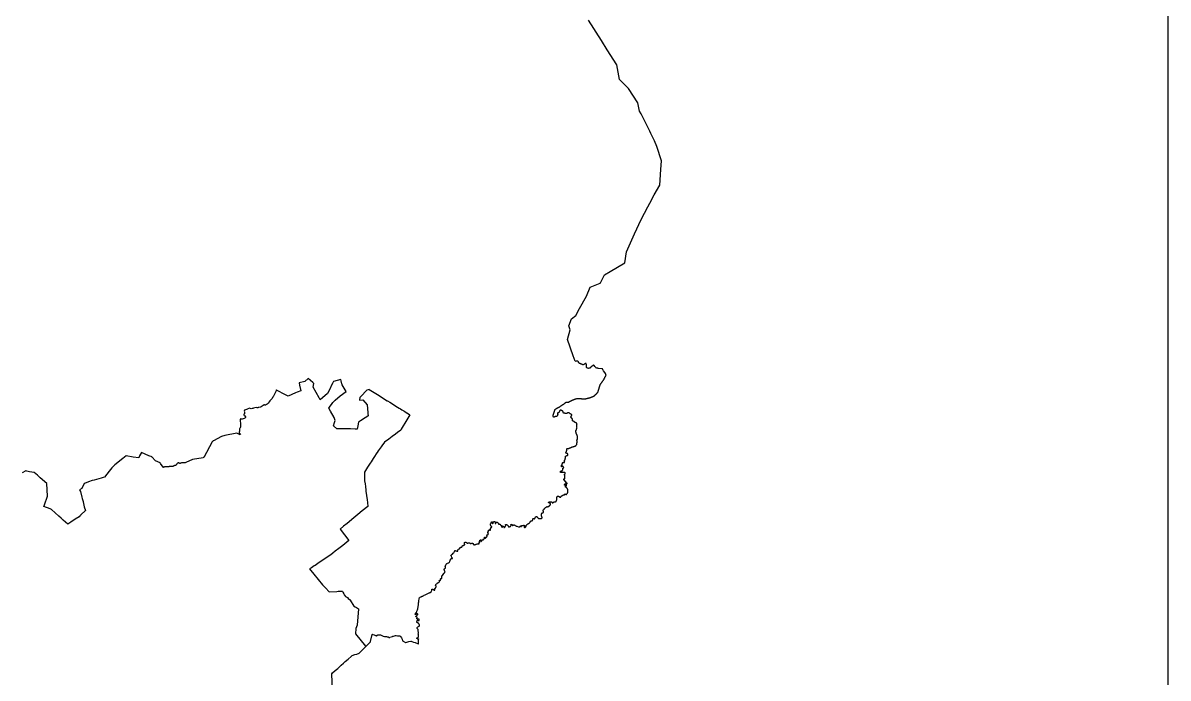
# Model space of a CAD drawing. Extents: x 293476 to 779698, y 145469 to 460400.
# Drawn here: x 740888 to 779698, y 227655 to 249857 of the extents above; entities that cross this region are included whole.
import ezdxf

# ---------------------------------------------------------------- set-up
doc = ezdxf.new("R2010")
doc.units = 0
for name, color, linetype in [('Level 25', 7, 'Continuous'), ('Level 31', 7, 'Continuous'), ('New Level (1)', 7, 'Continuous')]:
    doc.layers.add(name, color=color, linetype=linetype)

msp = doc.modelspace()

# ---------------------------------------------------------------- linework, layer by layer
at = {"layer": 'Level 25'}
for points in [[(752624, 237439), (752543, 237407), (752344, 237203), (752305, 237162), (752298, 237089), (752297, 237072), (752414, 237081), (752558, 236918), (752581, 236656), (752583, 236623), (752590, 236538), (752580, 236532), (752490, 236475), (752328, 236371), (752259, 236328), (752238, 236198), (752220, 236093), (752147, 236093), (751988, 236097), (751981, 236097), (751713, 236100), (751553, 236101), (751530, 236101), (751409, 236200), (751453, 236320), (751474, 236379), (751440, 236481), (751312, 236702), (751253, 236797), (751283, 236837), (751370, 236960), (751393, 236992), (751476, 237071), (751637, 237224), (751844, 237365), (751706, 237596), (751698, 237625), (751697, 237627), (751697, 237629), (751673, 237728), (751660, 237776), (751413, 237701), (751392, 237659), (751385, 237646), (751254, 237374), (751212, 237295), (750965, 237083), (750930, 237147), (750727, 237518), (750750, 237638), (750710, 237674), (750561, 237805), (750438, 237704), (750251, 237655), (750266, 237578), (750302, 237395), (750181, 237341), (750126, 237319), (749881, 237210), (749793, 237256), (749486, 237416), (749482, 237418), (749471, 237385), (749452, 237347), (749430, 237302), (749419, 237282), (749409, 237259), (749389, 237228), (749380, 237212), (749372, 237202), (749367, 237181), (749352, 237168), (749344, 237158), (749337, 237132), (749305, 237101), (749261, 237053), (749232, 237015), (749205, 236972), (749168, 236942), (749141, 236928), (749114, 236908), (749083, 236901), (749077, 236906), (749079, 236919), (749061, 236912), (749030, 236899), (749026, 236887), (748997, 236872), (748956, 236844), (748938, 236826), (748889, 236833), (748876, 236830), (748849, 236819), (748824, 236816), (748792, 236826), (748752, 236813), (748704, 236806), (748677, 236792), (748653, 236792), (748622, 236781), (748586, 236793), (748562, 236798), (748510, 236782), (748498, 236770), (748402, 236733), (748392, 236700), (748394, 236679), (748401, 236647), (748395, 236639), (748402, 236625), (748398, 236608), (748379, 236598), (748378, 236579), (748389, 236557), (748408, 236537), (748432, 236514), (748432, 236490), (748415, 236464), (748390, 236447), (748316, 236428), (748287, 236427), (748274, 236438), (748255, 236433), (748248, 236382), (748248, 236376), (748267, 236288), (748258, 236270), (748268, 236230), (748268, 236170), (748253, 236133), (748237, 236115), (748233, 236102), (748228, 236015), (748222, 235999), (748217, 235984), (748217, 235966), (748217, 235962), (748231, 235954), (748246, 235933), (748260, 235920), (748249, 235902), (748138, 235954), (747729, 235877), (747614, 235841), (747353, 235698), (747339, 235695), (747338, 235695), (747307, 235665), (747305, 235662), (747021, 235130), (746995, 235128), (746996, 235120), (746636, 235065), (746409, 234963), (746390, 234955), (746289, 234954), (746280, 234946), (746262, 234946), (746231, 234937), (746224, 234930), (746215, 234929), (746206, 234931), (746193, 234939), (746185, 234939), (746174, 234948), (746144, 234952), (746137, 234948), (746135, 234944), (746114, 234929), (746105, 234915), (746100, 234905), (746093, 234891), (746088, 234881), (746084, 234876), (746080, 234872), (746076, 234869), (746070, 234865), (746064, 234862), (746060, 234860), (746053, 234860), (746047, 234859), (746040, 234859), (746035, 234858), (746029, 234856), (746017, 234851), (746005, 234845), (745991, 234839), (745982, 234835), (745977, 234832), (745970, 234827), (745966, 234824), (745962, 234823), (745948, 234822), (745870, 234824), (745866, 234823), (745855, 234822), (745841, 234820), (745833, 234819), (745813, 234818), (745801, 234817), (745793, 234817), (745784, 234817), (745775, 234818), (745767, 234819), (745759, 234819), (745750, 234818), (745740, 234817), (745728, 234816), (745713, 234813), (745702, 234811), (745689, 234809), (745679, 234807), (745665, 234804), (745662, 234804), (745660, 234801), (745659, 234800), (745651, 234798), (745649, 234797), (745643, 234797), (745643, 234801), (745552, 234932), (745538, 234950), (745378, 235016), (745254, 235153), (745251, 235150), (745239, 235159), (745195, 235177), (745156, 235191), (745154, 235188), (744903, 235300), (744838, 235182), (744815, 235124), (744622, 235143), (744391, 235183), (744278, 235092), (744007, 234879), (743902, 234783), (743857, 234724), (743813, 234665), (743654, 234467), (743609, 234454), (743536, 234433), (743304, 234364), (743241, 234346), (743106, 234304), (743027, 234272), (742968, 234252), (742887, 234075), (742807, 234038), (742842, 233979), (742891, 233781), (742900, 233746), (742926, 233645), (742931, 233625), (742969, 233461), (743005, 233331), (742857, 233186), (742837, 233166), (742833, 233162), (742796, 233125), (742662, 233038), (742516, 232943), (742408, 232873), (742256, 233007), (742181, 233069), (742106, 233142), (741857, 233368), (741807, 233389), (741597, 233475), (741619, 233527), (741727, 233817), (741705, 234253), (741479, 234445), (741383, 234527), (741272, 234621), (741192, 234631), (741112, 234647), (741019, 234669), (740990, 234678), (740864, 234612)], [(752624, 237439), (752964, 237227), (752973, 237221), (753238, 237056), (753248, 237049), (753319, 237004), (753377, 236968), (753531, 236873), (753641, 236802), (753687, 236774), (753734, 236746), (753793, 236709), (753833, 236685), (753908, 236638), (753918, 236631), (754006, 236576), (753898, 236411), (753708, 236093), (753691, 236056), (753586, 235979), (753510, 235921), (753405, 235842), (753289, 235756), (753142, 235645), (753056, 235529), (753028, 235492), (752926, 235356), (752889, 235298), (752884, 235291), (752777, 235125), (752759, 235097), (752686, 234982), (752656, 234936), (752636, 234905), (752592, 234835), (752572, 234804), (752465, 234637), (752462, 234415), (752462, 234398), (752470, 234335), (752483, 234233), (752494, 234143), (752498, 234112), (752506, 234052), (752514, 233984), (752551, 233694), (752563, 233600), (752578, 233471), (752386, 233320), (752234, 233194), (752107, 233089), (751873, 232895), (751757, 232799), (751637, 232699), (751931, 232317), (751726, 232154), (751597, 232051), (751474, 231954), (751392, 231890), (751387, 231885), (751320, 231832), (751064, 231659), (750884, 231537), (750794, 231476), (750764, 231456), (750665, 231390), (750601, 231353), (750644, 231301), (750748, 231178), (751037, 230820), (751140, 230711), (751265, 230579), (751522, 230595), (751576, 230596), (751631, 230598), (751708, 230600), (751717, 230585), (751727, 230566), (751767, 230506), (751775, 230485), (751779, 230478), (751784, 230471), (751820, 230421), (751868, 230402), (751886, 230386), (751914, 230354), (751954, 230322), (751968, 230314), (751978, 230306), (751984, 230300), (752102, 230098), (752112, 230083), (752122, 230076), (752134, 230075), (752150, 230071), (752170, 230062), (752192, 230047), (752260, 229998), (752221, 229453), (752166, 229332), (752165, 229158), (752501, 228742), (752506, 228736), (752510, 228730), (752511, 228729), (752511, 228729)]]:
    msp.add_lwpolyline(points, dxfattribs=at)
at = {"layer": 'Level 31'}
for points in [[(752511, 228729), (752664, 228886), (752672, 228900), (752725, 229129), (752730, 229137), (752737, 229140), (752741, 229140), (752746, 229137), (752791, 229116), (752818, 229105), (752841, 229097), (752858, 229093), (752873, 229091), (752881, 229090), (752888, 229093), (752894, 229097), (752904, 229113), (752908, 229116), (752915, 229119), (752929, 229121), (752979, 229120), (753002, 229120), (753008, 229119), (753031, 229109), (753056, 229097), (753101, 229076), (753138, 229062), (753215, 229060), (753238, 229059), (753248, 229058), (753264, 229049), (753283, 229037), (753295, 229032), (753302, 229032), (753307, 229031), (753314, 229033), (753318, 229034), (753327, 229038), (753409, 229069), (753427, 229076), (753442, 229079), (753518, 229094), (753542, 229094), (753585, 229092), (753629, 229088), (753663, 229082), (753674, 229077), (753694, 229054), (753719, 229022), (753738, 228976), (753758, 228915), (753770, 228902), (753857, 228864), (753865, 228862), (753963, 228900), (754033, 228910), (754039, 228910), (754043, 228909), (754051, 228904), (754073, 228895), (754129, 228875), (754187, 228857), (754289, 228819), (754299, 228816), (754297, 228839), (754294, 228882), (754293, 228900), (754292, 228922), (754291, 228930), (754292, 228942), (754295, 228953), (754299, 228966), (754302, 228975), (754302, 228977), (754301, 228980), (754296, 228983), (754280, 228980), (754271, 228980), (754264, 228981), (754259, 228983), (754255, 228985), (754250, 228989), (754245, 228996), (754244, 229001), (754242, 229007), (754242, 229012), (754242, 229016), (754245, 229020), (754250, 229022), (754256, 229024), (754262, 229024), (754266, 229025), (754272, 229026), (754276, 229028), (754280, 229030), (754285, 229035), (754288, 229040), (754290, 229045), (754291, 229052), (754291, 229077), (754290, 229119), (754289, 229153), (754290, 229173), (754292, 229194), (754292, 229203), (754290, 229216), (754285, 229236), (754282, 229248), (754281, 229256), (754280, 229261), (754281, 229266), (754282, 229271), (754286, 229280), (754289, 229287), (754290, 229291), (754289, 229296), (754288, 229300), (754283, 229306), (754275, 229315), (754254, 229340), (754250, 229347), (754247, 229353), (754246, 229358), (754246, 229362), (754248, 229365), (754250, 229369), (754254, 229373), (754276, 229389), (754291, 229399), (754306, 229410), (754318, 229418), (754324, 229424), (754326, 229428), (754327, 229433), (754327, 229439), (754325, 229453), (754324, 229461), (754322, 229469), (754320, 229475), (754314, 229484), (754309, 229489), (754304, 229494), (754298, 229500), (754294, 229505), (754290, 229512), (754288, 229520), (754287, 229524), (754283, 229528), (754280, 229530), (754277, 229532), (754274, 229533), (754270, 229533), (754263, 229533), (754253, 229534), (754246, 229536), (754243, 229537), (754241, 229540), (754239, 229544), (754239, 229550), (754239, 229556), (754243, 229577), (754245, 229592), (754247, 229603), (754250, 229608), (754255, 229612), (754259, 229613), (754264, 229614), (754268, 229613), (754273, 229612), (754283, 229609), (754292, 229606), (754297, 229605), (754303, 229604), (754307, 229605), (754317, 229611), (754320, 229616), (754323, 229625), (754323, 229632), (754322, 229640), (754319, 229646), (754316, 229651), (754312, 229654), (754307, 229656), (754302, 229657), (754297, 229657), (754285, 229655), (754276, 229653), (754266, 229652), (754255, 229653), (754251, 229654), (754250, 229655), (754248, 229659), (754247, 229664), (754243, 229668), (754241, 229672), (754240, 229676), (754240, 229683), (754242, 229690), (754246, 229702), (754247, 229706), (754247, 229711), (754245, 229717), (754238, 229725), (754235, 229725), (754227, 229726), (754218, 229726), (754213, 229727), (754208, 229729), (754204, 229731), (754202, 229733), (754201, 229734), (754201, 229734), (754200, 229738), (754200, 229740), (754200, 229742), (754212, 229756), (754216, 229759), (754219, 229762), (754224, 229763), (754231, 229765), (754235, 229768), (754239, 229771), (754243, 229778), (754248, 229786), (754252, 229792), (754261, 229801), (754269, 229811), (754271, 229821), (754268, 229826), (754264, 229830), (754259, 229834), (754253, 229838), (754249, 229840), (754245, 229840), (754238, 229837), (754237, 229835), (754235, 229830), (754232, 229825), (754229, 229821), (754226, 229819), (754221, 229816), (754214, 229814), (754204, 229811), (754194, 229809), (754190, 229810), (754189, 229811), (754189, 229811), (754187, 229813), (754186, 229818), (754188, 229835), (754191, 229848), (754194, 229858), (754200, 229866), (754208, 229872), (754225, 229880), (754231, 229884), (754234, 229887), (754236, 229889), (754237, 229895), (754237, 229901), (754236, 229914), (754237, 229921), (754237, 229925), (754249, 229951), (754259, 229972), (754266, 229981), (754269, 229986), (754271, 229993), (754273, 230005), (754282, 230079), (754291, 230140), (754300, 230203), (754304, 230243), (754309, 230289), (754315, 230329), (754321, 230356), (754329, 230377), (754333, 230386), (754336, 230390), (754348, 230399), (754354, 230402), (754375, 230406), (754390, 230411), (754399, 230415), (754412, 230423), (754424, 230430), (754439, 230437), (754452, 230443), (754472, 230454), (754489, 230463), (754519, 230478), (754538, 230487), (754568, 230501), (754587, 230511), (754606, 230520), (754635, 230534), (754657, 230544), (754669, 230549), (754682, 230554), (754689, 230556), (754705, 230561), (754712, 230565), (754717, 230569), (754719, 230571), (754720, 230574), (754724, 230583), (754726, 230589), (754736, 230602), (754743, 230619), (754748, 230630), (754749, 230637), (754749, 230642), (754748, 230647), (754747, 230652), (754747, 230657), (754748, 230662), (754750, 230665), (754752, 230668), (754756, 230670), (754760, 230672), (754768, 230673), (754772, 230673), (754785, 230666), (754792, 230663), (754804, 230659), (754812, 230654), (754814, 230650), (754816, 230644), (754819, 230638), (754821, 230635), (754825, 230631), (754827, 230630), (754831, 230630), (754835, 230631), (754839, 230634), (754841, 230636), (754843, 230638), (754843, 230642), (754842, 230651), (754842, 230659), (754843, 230672), (754845, 230682), (754851, 230694), (754856, 230700), (754868, 230707), (754876, 230713), (754880, 230718), (754887, 230731), (754890, 230736), (754893, 230743), (754895, 230748), (754895, 230751), (754894, 230755), (754889, 230766), (754880, 230779), (754875, 230789), (754871, 230798), (754871, 230805), (754878, 230816), (754881, 230828), (754904, 230845), (754925, 230857), (754936, 230870), (754944, 230878), (754949, 230888), (754957, 230894), (754964, 230894), (754980, 230896), (754992, 230906), (755001, 230926), (755002, 230936), (755002, 230944), (754997, 230956), (754996, 230959), (754999, 230961), (755009, 230961), (755020, 230963), (755031, 230967), (755038, 230974), (755041, 230983), (755046, 230996), (755046, 231003), (755041, 231015), (755038, 231022), (755039, 231023), (755055, 231025), (755080, 231035), (755091, 231053), (755090, 231072), (755084, 231089), (755084, 231100), (755084, 231108), (755087, 231116), (755105, 231136), (755127, 231165), (755149, 231194), (755163, 231214), (755171, 231224), (755178, 231232), (755185, 231240), (755191, 231246), (755194, 231251), (755195, 231254), (755191, 231264), (755184, 231277), (755177, 231290), (755174, 231298), (755165, 231332), (755164, 231346), (755164, 231351), (755166, 231356), (755170, 231360), (755172, 231361), (755176, 231363), (755183, 231366), (755189, 231371), (755197, 231376), (755201, 231380), (755205, 231385), (755206, 231388), (755207, 231393), (755207, 231402), (755207, 231420), (755206, 231430), (755204, 231442), (755204, 231447), (755206, 231452), (755209, 231458), (755214, 231466), (755219, 231472), (755221, 231477), (755223, 231483), (755231, 231503), (755235, 231513), (755239, 231521), (755246, 231530), (755250, 231536), (755253, 231538), (755257, 231540), (755262, 231541), (755266, 231542), (755273, 231545), (755280, 231548), (755306, 231558), (755317, 231562), (755323, 231565), (755329, 231569), (755334, 231573), (755338, 231577), (755344, 231585), (755354, 231603), (755357, 231611), (755359, 231621), (755363, 231644), (755365, 231653), (755369, 231666), (755379, 231673), (755388, 231678), (755388, 231679), (755393, 231693), (755394, 231697), (755397, 231700), (755401, 231705), (755406, 231709), (755418, 231710), (755432, 231709), (755439, 231711), (755443, 231713), (755445, 231716), (755442, 231722), (755436, 231729), (755422, 231742), (755410, 231782), (755399, 231804), (755395, 231811), (755395, 231813), (755396, 231817), (755399, 231820), (755403, 231822), (755406, 231825), (755411, 231828), (755417, 231834), (755425, 231841), (755442, 231858), (755472, 231884), (755489, 231901), (755506, 231921), (755517, 231945), (755520, 231952), (755523, 231957), (755531, 231974), (755533, 231977), (755536, 231979), (755539, 231980), (755541, 231979), (755545, 231978), (755552, 231973), (755558, 231970), (755569, 231965), (755594, 231959), (755610, 231955), (755619, 231953), (755624, 231954), (755627, 231955), (755630, 231957), (755631, 231959), (755631, 231963), (755631, 231966), (755627, 231971), (755626, 231975), (755625, 231980), (755626, 231990), (755628, 231998), (755630, 232002), (755632, 232005), (755635, 232008), (755651, 232019), (755669, 232030), (755679, 232037), (755690, 232047), (755692, 232050), (755696, 232057), (755700, 232068), (755707, 232075), (755716, 232082), (755730, 232091), (755738, 232096), (755742, 232097), (755759, 232097), (755764, 232099), (755772, 232104), (755775, 232109), (755778, 232114), (755779, 232120), (755780, 232131), (755782, 232136), (755787, 232143), (755792, 232147), (755798, 232150), (755805, 232153), (755812, 232154), (755819, 232153), (755822, 232153), (755825, 232155), (755831, 232161), (755835, 232164), (755840, 232167), (755848, 232169), (755855, 232169), (755860, 232171), (755863, 232173), (755864, 232176), (755864, 232181), (755863, 232186), (755862, 232189), (755856, 232199), (755850, 232207), (755849, 232211), (755849, 232215), (755853, 232224), (755855, 232230), (755856, 232236), (755855, 232242), (755857, 232247), (755862, 232252), (755870, 232256), (755874, 232258), (755881, 232260), (755889, 232261), (755903, 232260), (755916, 232255), (755923, 232251), (755929, 232245), (755938, 232232), (755944, 232226), (755947, 232223), (755952, 232222), (755958, 232222), (755963, 232225), (755972, 232229), (755991, 232237), (755999, 232239), (756005, 232240), (756013, 232240), (756021, 232239), (756026, 232237), (756031, 232235), (756038, 232228), (756045, 232221), (756048, 232219), (756053, 232218), (756059, 232218), (756069, 232219), (756083, 232220), (756098, 232223), (756107, 232225), (756113, 232225), (756121, 232225), (756126, 232224), (756131, 232223), (756137, 232220), (756142, 232216), (756147, 232212), (756153, 232199), (756159, 232186), (756168, 232173), (756171, 232170), (756174, 232168), (756178, 232167), (756182, 232167), (756196, 232173), (756206, 232177), (756222, 232183), (756237, 232187), (756244, 232188), (756256, 232189), (756262, 232191), (756285, 232201), (756293, 232204), (756299, 232206), (756301, 232206), (756304, 232204), (756310, 232202), (756316, 232201), (756322, 232201), (756329, 232202), (756335, 232203), (756339, 232204), (756343, 232206), (756345, 232208), (756347, 232210), (756348, 232212), (756347, 232216), (756343, 232226), (756340, 232231), (756340, 232235), (756340, 232237), (756342, 232240), (756346, 232244), (756364, 232256), (756370, 232260), (756375, 232262), (756377, 232264), (756378, 232266), (756378, 232268), (756376, 232270), (756373, 232272), (756368, 232275), (756365, 232277), (756362, 232279), (756362, 232281), (756362, 232285), (756362, 232290), (756364, 232294), (756367, 232299), (756369, 232306), (756370, 232313), (756371, 232318), (756372, 232323), (756374, 232326), (756376, 232328), (756385, 232331), (756395, 232338), (756399, 232340), (756402, 232340), (756405, 232339), (756407, 232337), (756409, 232333), (756412, 232322), (756413, 232319), (756413, 232317), (756407, 232306), (756403, 232296), (756403, 232292), (756404, 232290), (756407, 232288), (756411, 232288), (756416, 232289), (756423, 232291), (756430, 232294), (756435, 232300), (756439, 232304), (756441, 232307), (756442, 232313), (756445, 232329), (756446, 232334), (756448, 232337), (756450, 232340), (756452, 232342), (756455, 232343), (756459, 232343), (756463, 232343), (756474, 232342), (756482, 232341), (756488, 232342), (756491, 232342), (756494, 232344), (756496, 232346), (756497, 232348), (756497, 232351), (756497, 232357), (756497, 232363), (756498, 232367), (756499, 232371), (756500, 232373), (756502, 232374), (756505, 232375), (756512, 232376), (756531, 232382), (756538, 232384), (756540, 232386), (756542, 232389), (756542, 232394), (756542, 232399), (756541, 232402), (756536, 232409), (756534, 232414), (756533, 232419), (756533, 232422), (756534, 232424), (756536, 232426), (756538, 232427), (756542, 232426), (756549, 232423), (756555, 232419), (756559, 232416), (756561, 232412), (756563, 232407), (756565, 232400), (756568, 232397), (756570, 232396), (756574, 232396), (756577, 232397), (756579, 232399), (756582, 232404), (756589, 232415), (756597, 232430), (756602, 232441), (756605, 232446), (756607, 232449), (756611, 232452), (756617, 232455), (756621, 232458), (756623, 232460), (756623, 232463), (756622, 232469), (756619, 232477), (756614, 232489), (756612, 232494), (756612, 232499), (756612, 232503), (756614, 232506), (756617, 232508), (756620, 232510), (756625, 232511), (756629, 232511), (756631, 232510), (756635, 232506), (756639, 232504), (756642, 232503), (756643, 232503), (756645, 232504), (756647, 232506), (756649, 232511), (756651, 232517), (756655, 232526), (756656, 232528), (756656, 232532), (756656, 232538), (756655, 232546), (756656, 232550), (756658, 232554), (756661, 232557), (756662, 232561), (756662, 232564), (756660, 232568), (756653, 232580), (756650, 232583), (756644, 232587), (756641, 232590), (756640, 232592), (756640, 232594), (756641, 232597), (756643, 232599), (756650, 232606), (756668, 232621), (756670, 232623), (756671, 232625), (756671, 232628), (756670, 232632), (756668, 232636), (756667, 232639), (756667, 232642), (756669, 232652), (756670, 232659), (756670, 232664), (756671, 232666), (756673, 232668), (756675, 232668), (756679, 232668), (756685, 232666), (756693, 232666), (756697, 232667), (756699, 232668), (756701, 232670), (756702, 232672), (756703, 232674), (756702, 232678), (756701, 232682), (756701, 232685), (756702, 232687), (756704, 232689), (756706, 232689), (756709, 232689), (756713, 232687), (756716, 232684), (756721, 232677), (756726, 232671), (756728, 232669), (756730, 232669), (756732, 232669), (756733, 232671), (756735, 232675), (756738, 232687), (756740, 232698), (756741, 232702), (756741, 232706), (756740, 232708), (756739, 232711), (756738, 232713), (756738, 232716), (756739, 232720), (756741, 232724), (756744, 232729), (756747, 232735), (756748, 232738), (756749, 232746), (756753, 232755), (756757, 232761), (756758, 232764), (756760, 232766), (756766, 232769), (756772, 232772), (756776, 232775), (756778, 232777), (756779, 232780), (756779, 232782), (756779, 232785), (756774, 232790), (756761, 232799), (756755, 232803), (756753, 232806), (756751, 232809), (756748, 232815), (756743, 232826), (756740, 232833), (756738, 232843), (756738, 232848), (756738, 232855), (756739, 232870), (756739, 232875), (756740, 232878), (756741, 232880), (756745, 232884), (756746, 232886), (756748, 232892), (756752, 232905), (756761, 232929), (756765, 232938), (756770, 232944), (756774, 232948), (756777, 232950), (756781, 232953), (756785, 232954), (756789, 232954), (756793, 232953), (756796, 232952), (756798, 232951), (756800, 232948), (756801, 232945), (756802, 232941), (756801, 232939), (756799, 232936), (756797, 232931), (756795, 232927), (756794, 232923), (756794, 232919), (756794, 232915), (756796, 232910), (756798, 232905), (756801, 232902), (756805, 232900), (756808, 232899), (756812, 232898), (756816, 232899), (756820, 232901), (756822, 232903), (756824, 232905), (756825, 232910), (756826, 232916), (756825, 232925), (756824, 232935), (756824, 232939), (756824, 232942), (756826, 232945), (756829, 232948), (756833, 232950), (756839, 232952), (756847, 232953), (756857, 232957), (756862, 232958), (756868, 232959), (756873, 232959), (756878, 232957), (756884, 232952), (756887, 232947), (756890, 232941), (756891, 232936), (756892, 232929), (756891, 232925), (756890, 232914), (756890, 232905), (756892, 232901), (756896, 232896), (756900, 232893), (756906, 232892), (756911, 232893), (756915, 232895), (756918, 232898), (756920, 232903), (756922, 232908), (756921, 232920), (756921, 232927), (756922, 232935), (756924, 232938), (756927, 232940), (756931, 232941), (756939, 232941), (756951, 232941), (756954, 232939), (756960, 232936), (756969, 232930), (756981, 232923), (756988, 232918), (757000, 232910), (757005, 232906), (757006, 232903), (757006, 232901), (757005, 232898), (757002, 232889), (757001, 232884), (757001, 232881), (757002, 232879), (757003, 232877), (757011, 232875), (757020, 232873), (757027, 232872), (757033, 232871), (757044, 232869), (757051, 232869), (757055, 232869), (757059, 232870), (757062, 232870), (757064, 232869), (757065, 232868), (757065, 232865), (757065, 232857), (757066, 232854), (757069, 232852), (757073, 232848), (757078, 232845), (757083, 232843), (757086, 232841), (757087, 232839), (757088, 232836), (757089, 232833), (757090, 232831), (757094, 232829), (757098, 232828), (757108, 232829), (757113, 232829), (757116, 232828), (757118, 232827), (757120, 232824), (757120, 232822), (757120, 232818), (757116, 232810), (757113, 232804), (757112, 232800), (757112, 232795), (757112, 232790), (757113, 232784), (757116, 232777), (757120, 232771), (757123, 232767), (757127, 232765), (757129, 232764), (757132, 232764), (757133, 232765), (757134, 232767), (757135, 232768), (757138, 232777), (757140, 232780), (757142, 232784), (757143, 232785), (757150, 232793), (757157, 232799), (757160, 232800), (757163, 232800), (757166, 232800), (757169, 232798), (757171, 232796), (757175, 232793), (757180, 232790), (757185, 232789), (757190, 232788), (757193, 232787), (757194, 232785), (757195, 232784), (757194, 232781), (757194, 232780), (757187, 232773), (757186, 232770), (757185, 232767), (757185, 232765), (757186, 232763), (757188, 232761), (757192, 232759), (757193, 232758), (757196, 232758), (757199, 232758), (757202, 232759), (757206, 232761), (757215, 232769), (757226, 232780), (757238, 232796), (757241, 232801), (757243, 232805), (757244, 232809), (757247, 232820), (757249, 232832), (757249, 232836), (757248, 232848), (757248, 232853), (757248, 232857), (757250, 232860), (757252, 232862), (757255, 232863), (757259, 232863), (757263, 232863), (757269, 232861), (757282, 232855), (757287, 232853), (757297, 232847), (757311, 232834), (757321, 232826), (757325, 232821), (757328, 232816), (757332, 232807), (757336, 232797), (757339, 232792), (757344, 232788), (757348, 232786), (757352, 232784), (757360, 232783), (757367, 232783), (757373, 232783), (757382, 232785), (757395, 232789), (757407, 232795), (757413, 232799), (757416, 232802), (757419, 232807), (757421, 232813), (757425, 232820), (757430, 232829), (757432, 232833), (757432, 232837), (757432, 232841), (757428, 232849), (757427, 232853), (757427, 232855), (757427, 232858), (757429, 232861), (757431, 232863), (757435, 232864), (757441, 232865), (757452, 232866), (757457, 232865), (757461, 232865), (757465, 232863), (757467, 232861), (757469, 232859), (757471, 232855), (757474, 232841), (757478, 232833), (757480, 232831), (757482, 232830), (757486, 232830), (757491, 232831), (757498, 232833), (757502, 232835), (757515, 232843), (757521, 232845), (757525, 232846), (757533, 232846), (757538, 232845), (757545, 232842), (757552, 232839), (757560, 232836), (757568, 232831), (757588, 232818), (757597, 232813), (757610, 232807), (757616, 232804), (757622, 232800), (757686, 232781), (757691, 232781), (757696, 232780), (757703, 232779), (757710, 232779), (757716, 232780), (757724, 232785), (757728, 232789), (757733, 232792), (757737, 232796), (757744, 232802), (757750, 232808), (757754, 232811), (757757, 232812), (757761, 232810), (757765, 232805), (757768, 232796), (757771, 232792), (757775, 232791), (757779, 232793), (757782, 232797), (757783, 232802), (757781, 232810), (757780, 232818), (757787, 232823), (757796, 232825), (757805, 232826), (757814, 232827), (757822, 232827), (757828, 232828), (757837, 232829), (757846, 232830), (757854, 232831), (757861, 232832), (757869, 232833), (757873, 232832), (757877, 232829), (757880, 232826), (757885, 232820), (757885, 232812), (757885, 232807), (757884, 232796), (757883, 232790), (757881, 232782), (757879, 232774), (757880, 232765), (757882, 232760), (757885, 232757), (757891, 232756), (757901, 232757), (757907, 232758), (757913, 232762), (757918, 232765), (757921, 232767), (757925, 232772), (757930, 232777), (757933, 232781), (757937, 232790), (757940, 232799), (757942, 232807), (757944, 232817), (757946, 232822), (757948, 232833), (757954, 232843), (757961, 232850), (757969, 232858), (757975, 232862), (757984, 232868), (757994, 232874), (757999, 232878), (758008, 232883), (758012, 232885), (758023, 232891), (758030, 232894), (758036, 232897), (758042, 232902), (758050, 232908), (758057, 232913), (758063, 232917), (758065, 232919), (758070, 232926), (758073, 232932), (758075, 232941), (758078, 232948), (758081, 232955), (758085, 232962), (758089, 232968), (758093, 232974), (758100, 232978), (758107, 232981), (758116, 232984), (758124, 232985), (758132, 232985), (758140, 232987), (758148, 232989), (758155, 232993), (758160, 232999), (758162, 233003), (758164, 233008), (758164, 233011), (758164, 233018), (758164, 233025), (758165, 233029), (758166, 233037), (758168, 233045), (758171, 233051), (758175, 233056), (758179, 233060), (758186, 233064), (758191, 233065), (758200, 233063), (758207, 233060), (758215, 233057), (758221, 233057), (758228, 233058), (758233, 233060), (758237, 233065), (758242, 233071), (758246, 233077), (758249, 233084), (758252, 233092), (758255, 233098), (758258, 233104), (758261, 233110), (758263, 233117), (758266, 233121), (758272, 233124), (758284, 233126), (758288, 233127), (758293, 233128), (758301, 233128), (758306, 233127), (758310, 233125), (758315, 233121), (758320, 233115), (758324, 233107), (758327, 233100), (758330, 233093), (758335, 233087), (758341, 233082), (758349, 233074), (758358, 233070), (758367, 233065), (758381, 233063), (758389, 233061), (758395, 233060), (758404, 233059), (758414, 233060), (758423, 233061), (758430, 233061), (758437, 233062), (758447, 233063), (758455, 233066), (758463, 233068), (758467, 233070), (758472, 233072), (758476, 233078), (758481, 233085), (758483, 233091), (758484, 233097), (758484, 233103), (758483, 233108), (758480, 233114), (758477, 233120), (758474, 233126), (758470, 233133), (758465, 233141), (758462, 233150), (758460, 233158), (758458, 233166), (758458, 233175), (758459, 233183), (758460, 233190), (758464, 233200), (758465, 233210), (758466, 233219), (758468, 233226), (758469, 233232), (758469, 233238), (758472, 233241), (758478, 233246), (758487, 233251), (758498, 233254), (758506, 233256), (758512, 233259), (758515, 233261), (758520, 233265), (758524, 233268), (758527, 233273), (758529, 233279), (758530, 233285), (758529, 233292), (758527, 233300), (758525, 233309), (758523, 233316), (758522, 233326), (758522, 233334), (758522, 233340), (758523, 233347), (758524, 233356), (758529, 233362), (758542, 233373), (758550, 233380), (758557, 233386), (758562, 233391), (758567, 233395), (758570, 233399), (758574, 233405), (758578, 233411), (758581, 233417), (758584, 233421), (758588, 233424), (758593, 233428), (758599, 233433), (758605, 233437), (758611, 233442), (758618, 233446), (758627, 233452), (758635, 233456), (758641, 233459), (758649, 233463), (758655, 233467), (758659, 233468), (758663, 233467), (758669, 233464), (758676, 233460), (758683, 233460), (758691, 233462), (758697, 233466), (758701, 233469), (758706, 233472), (758712, 233478), (758719, 233483), (758726, 233489), (758731, 233494), (758736, 233499), (758742, 233504), (758748, 233511), (758753, 233516), (758758, 233523), (758763, 233529), (758766, 233535), (758769, 233540), (758771, 233546), (758772, 233552), (758772, 233557), (758772, 233563), (758771, 233567), (758770, 233570), (758767, 233573), (758762, 233577), (758754, 233579), (758743, 233583), (758734, 233586), (758725, 233589), (758716, 233593), (758711, 233597), (758706, 233601), (758703, 233607), (758703, 233613), (758706, 233617), (758713, 233622), (758720, 233625), (758727, 233628), (758737, 233630), (758746, 233631), (758755, 233632), (758766, 233632), (758773, 233632), (758779, 233632), (758788, 233632), (758797, 233633), (758804, 233631), (758811, 233628), (758816, 233620), (758820, 233612), (758823, 233605), (758827, 233599), (758832, 233596), (758837, 233593), (758841, 233593), (758850, 233596), (758855, 233601), (758860, 233605), (758865, 233609), (758872, 233614), (758876, 233618), (758881, 233622), (758885, 233626), (758888, 233628), (758894, 233631), (758900, 233631), (758911, 233631), (758920, 233632), (758928, 233633), (758934, 233633), (758942, 233635), (758949, 233639), (758955, 233643), (758961, 233647), (758965, 233653), (758968, 233658), (758969, 233664), (758972, 233674), (758974, 233682), (758976, 233686), (758978, 233696), (758980, 233701), (758981, 233708), (758982, 233713), (758982, 233722), (758983, 233731), (758984, 233740), (758984, 233748), (758985, 233757), (758986, 233763), (758986, 233770), (758987, 233775), (758987, 233784), (758988, 233789), (758990, 233794), (758992, 233801), (758994, 233807), (758997, 233814), (759003, 233819), (759009, 233822), (759015, 233822), (759023, 233822), (759029, 233824), (759037, 233823), (759043, 233819), (759049, 233816), (759055, 233811), (759060, 233806), (759067, 233801), (759073, 233797), (759080, 233793), (759087, 233790), (759092, 233787), (759097, 233785), (759102, 233784), (759107, 233784), (759113, 233788), (759118, 233794), (759123, 233800), (759127, 233807), (759132, 233813), (759135, 233817), (759140, 233823), (759145, 233828), (759149, 233831), (759156, 233836), (759162, 233838), (759169, 233841), (759176, 233845), (759183, 233848), (759188, 233851), (759192, 233856), (759196, 233859), (759203, 233863), (759212, 233863), (759220, 233863), (759230, 233864), (759238, 233864), (759245, 233869), (759249, 233876), (759252, 233886), (759255, 233890), (759261, 233894), (759269, 233895), (759274, 233892), (759279, 233889), (759284, 233887), (759288, 233882), (759291, 233878), (759297, 233876), (759303, 233879), (759309, 233882), (759314, 233887), (759320, 233893), (759327, 233901), (759333, 233907), (759338, 233915), (759344, 233924), (759347, 233930), (759350, 233938), (759352, 233944), (759354, 233953), (759356, 233962), (759357, 233968), (759358, 233975), (759358, 233981), (759359, 233986), (759359, 233995), (759358, 234004), (759358, 234013), (759357, 234023), (759355, 234032), (759353, 234039), (759351, 234047), (759347, 234055), (759344, 234064), (759340, 234071), (759337, 234076), (759334, 234082), (759331, 234086), (759325, 234093), (759320, 234100), (759312, 234107), (759307, 234112), (759299, 234118), (759294, 234121), (759287, 234124), (759282, 234127), (759276, 234134), (759273, 234141), (759272, 234151), (759273, 234156), (759274, 234162), (759277, 234166), (759280, 234170), (759288, 234173), (759294, 234173), (759299, 234174), (759305, 234175), (759310, 234178), (759314, 234182), (759316, 234187), (759316, 234192), (759313, 234199), (759307, 234202), (759300, 234204), (759294, 234203), (759286, 234197), (759281, 234194), (759274, 234192), (759266, 234190), (759260, 234190), (759252, 234190), (759248, 234195), (759247, 234201), (759245, 234207), (759245, 234213), (759247, 234220), (759251, 234226), (759257, 234233), (759267, 234237), (759274, 234239), (759282, 234240), (759287, 234240), (759299, 234239), (759306, 234238), (759312, 234238), (759318, 234239), (759324, 234243), (759328, 234246), (759330, 234250), (759331, 234255), (759329, 234259), (759326, 234263), (759321, 234266), (759315, 234266), (759309, 234264), (759301, 234263), (759295, 234268), (759291, 234272), (759288, 234276), (759289, 234282), (759294, 234288), (759296, 234294), (759294, 234300), (759288, 234304), (759281, 234309), (759273, 234316), (759266, 234322), (759259, 234329), (759256, 234332), (759253, 234338), (759253, 234344), (759252, 234350), (759250, 234355), (759248, 234359), (759245, 234363), (759241, 234365), (759234, 234365), (759229, 234366), (759223, 234367), (759219, 234370), (759217, 234374), (759215, 234379), (759215, 234385), (759216, 234391), (759220, 234396), (759224, 234402), (759228, 234404), (759233, 234407), (759238, 234409), (759246, 234413), (759249, 234415), (759255, 234419), (759257, 234425), (759258, 234432), (759259, 234437), (759259, 234445), (759259, 234454), (759259, 234460), (759258, 234470), (759257, 234477), (759257, 234483), (759255, 234491), (759253, 234500), (759251, 234510), (759249, 234519), (759246, 234528), (759244, 234534), (759243, 234541), (759243, 234548), (759244, 234553), (759245, 234558), (759248, 234562), (759252, 234568), (759257, 234571), (759262, 234575), (759266, 234580), (759267, 234584), (759269, 234592), (759268, 234599), (759266, 234605), (759264, 234610), (759261, 234615), (759254, 234620), (759249, 234624), (759242, 234626), (759236, 234627), (759227, 234626), (759220, 234626), (759215, 234625), (759209, 234625), (759203, 234624), (759196, 234624), (759189, 234622), (759182, 234621), (759177, 234621), (759167, 234623), (759161, 234625), (759154, 234626), (759148, 234627), (759143, 234627), (759136, 234627), (759130, 234626), (759125, 234624), (759120, 234623), (759116, 234620), (759112, 234620), (759108, 234623), (759107, 234630), (759107, 234638), (759104, 234649), (759105, 234656), (759110, 234662), (759118, 234669), (759123, 234672), (759126, 234674), (759130, 234678), (759137, 234684), (759141, 234685), (759145, 234684), (759150, 234682), (759155, 234680), (759159, 234682), (759166, 234688), (759170, 234695), (759175, 234703), (759181, 234713), (759183, 234717), (759184, 234721), (759187, 234726), (759188, 234734), (759190, 234740), (759191, 234746), (759191, 234752), (759191, 234757), (759190, 234764), (759192, 234766), (759194, 234767), (759197, 234767), (759201, 234767), (759201, 234767), (759207, 234772), (759212, 234777), (759214, 234779), (759215, 234786), (759215, 234792), (759215, 234795), (759214, 234799), (759212, 234802), (759209, 234806), (759205, 234809), (759199, 234812), (759195, 234815), (759193, 234817), (759192, 234821), (759191, 234826), (759190, 234830), (759189, 234833), (759186, 234836), (759183, 234839), (759179, 234842), (759176, 234841), (759171, 234839), (759167, 234836), (759163, 234830), (759161, 234826), (759156, 234818), (759153, 234815), (759147, 234816), (759144, 234819), (759143, 234824), (759143, 234829), (759143, 234835), (759142, 234842), (759141, 234847), (759141, 234852), (759143, 234858), (759146, 234865), (759150, 234872), (759154, 234882), (759158, 234890), (759162, 234899), (759165, 234908), (759168, 234916), (759170, 234925), (759171, 234931), (759172, 234938), (759174, 234943), (759176, 234949), (759180, 234954), (759184, 234958), (759188, 234961), (759193, 234964), (759202, 234965), (759208, 234964), (759214, 234964), (759223, 234962), (759228, 234962), (759233, 234962), (759238, 234964), (759242, 234968), (759244, 234974), (759245, 234981), (759248, 234986), (759250, 234990), (759250, 234994), (759247, 234998), (759242, 235001), (759239, 235004), (759236, 235008), (759234, 235016), (759236, 235023), (759242, 235028), (759247, 235031), (759254, 235034), (759257, 235038), (759258, 235046), (759259, 235054), (759260, 235061), (759260, 235069), (759261, 235075), (759263, 235082), (759265, 235089), (759268, 235096), (759270, 235101), (759271, 235106), (759272, 235113), (759273, 235121), (759273, 235128), (759273, 235136), (759273, 235145), (759274, 235151), (759275, 235157), (759275, 235160), (759276, 235163), (759279, 235167), (759281, 235172), (759284, 235176), (759289, 235179), (759298, 235184), (759307, 235188), (759314, 235191), (759319, 235194), (759324, 235195), (759328, 235197), (759336, 235198), (759345, 235201), (759352, 235205), (759356, 235209), (759358, 235213), (759358, 235218), (759358, 235222), (759359, 235228), (759359, 235232), (759358, 235236), (759356, 235242), (759352, 235249), (759348, 235254), (759346, 235257), (759340, 235262), (759332, 235266), (759324, 235269), (759316, 235271), (759306, 235273), (759297, 235275), (759290, 235277), (759286, 235279), (759283, 235282), (759283, 235286), (759282, 235289), (759285, 235295), (759287, 235299), (759290, 235305), (759294, 235311), (759296, 235314), (759301, 235328), (759305, 235339), (759308, 235345), (759311, 235351), (759315, 235359), (759319, 235364), (759322, 235368), (759324, 235371), (759325, 235373), (759326, 235375), (759327, 235378), (759327, 235381), (759326, 235384), (759324, 235388), (759323, 235392), (759322, 235400), (759321, 235406), (759321, 235411), (759321, 235417), (759320, 235423), (759321, 235426), (759321, 235427), (759323, 235429), (759328, 235431), (759332, 235431), (759341, 235431), (759347, 235431), (759353, 235431), (759361, 235431), (759370, 235432), (759375, 235432), (759378, 235433), (759381, 235435), (759387, 235440), (759391, 235444), (759395, 235446), (759403, 235449), (759409, 235450), (759417, 235453), (759424, 235455), (759429, 235457), (759435, 235459), (759442, 235461), (759446, 235462), (759450, 235463), (759457, 235465), (759463, 235468), (759470, 235471), (759477, 235475), (759483, 235479), (759490, 235482), (759496, 235485), (759501, 235487), (759508, 235488), (759516, 235488), (759523, 235489), (759528, 235490), (759537, 235494), (759547, 235498), (759557, 235502), (759565, 235505), (759576, 235510), (759584, 235513), (759589, 235516), (759594, 235518), (759598, 235519), (759603, 235520), (759608, 235522), (759616, 235524), (759620, 235526), (759625, 235529), (759631, 235533), (759635, 235536), (759638, 235540), (759640, 235543), (759643, 235547), (759647, 235554), (759651, 235560), (759654, 235565), (759658, 235572), (759660, 235576), (759660, 235579), (759661, 235583), (759661, 235589), (759661, 235595), (759661, 235602), (759661, 235608), (759662, 235612), (759664, 235618), (759666, 235625), (759667, 235632), (759669, 235639), (759671, 235644), (759673, 235648), (759674, 235653), (759676, 235661), (759676, 235663), (759676, 235667), (759676, 235671), (759676, 235673), (759674, 235680), (759672, 235684), (759670, 235693), (759669, 235699), (759667, 235704), (759665, 235710), (759664, 235715), (759663, 235719), (759663, 235721), (759664, 235724), (759665, 235725), (759670, 235729), (759673, 235733), (759675, 235738), (759676, 235741), (759677, 235744), (759678, 235747), (759679, 235750), (759681, 235755), (759681, 235759), (759681, 235764), (759680, 235770), (759680, 235776), (759680, 235781), (759679, 235785), (759680, 235794), (759681, 235800), (759682, 235804), (759682, 235807), (759682, 235812), (759682, 235819), (759682, 235823), (759682, 235830), (759682, 235834), (759682, 235842), (759681, 235851), (759680, 235859), (759679, 235864), (759677, 235868), (759676, 235869), (759676, 235871), (759675, 235873), (759674, 235877), (759672, 235880), (759671, 235883), (759668, 235888), (759665, 235893), (759663, 235899), (759661, 235902), (759658, 235909), (759655, 235915), (759654, 235918), (759652, 235924), (759650, 235927), (759648, 235934), (759644, 235942), (759642, 235948), (759640, 235956), (759638, 235962), (759635, 235970), (759634, 235975), (759634, 235978), (759634, 235980), (759632, 235985), (759630, 235989), (759628, 235997), (759627, 236002), (759626, 236007), (759626, 236013), (759625, 236016), (759625, 236022), (759626, 236030), (759628, 236036), (759630, 236043), (759633, 236048), (759636, 236054), (759640, 236060), (759644, 236066), (759646, 236070), (759648, 236076), (759651, 236086), (759652, 236092), (759654, 236097), (759656, 236103), (759656, 236107), (759656, 236111), (759656, 236116), (759655, 236125), (759654, 236132), (759654, 236139), (759655, 236146), (759656, 236154), (759658, 236159), (759660, 236168), (759661, 236171), (759662, 236175), (759663, 236181), (759662, 236189), (759663, 236198), (759663, 236203), (759665, 236210), (759665, 236215), (759666, 236221), (759666, 236228), (759666, 236237), (759666, 236243), (759667, 236247), (759667, 236251), (759666, 236256), (759665, 236263), (759664, 236269), (759662, 236275), (759662, 236278), (759660, 236282), (759657, 236288), (759653, 236293), (759649, 236299), (759644, 236303), (759639, 236306), (759632, 236308), (759623, 236309), (759614, 236311), (759607, 236313), (759601, 236316), (759596, 236318), (759593, 236320), (759589, 236324), (759587, 236330), (759584, 236334), (759581, 236337), (759578, 236339), (759572, 236342), (759567, 236346), (759561, 236350), (759556, 236354), (759553, 236356), (759548, 236359), (759544, 236360), (759538, 236361), (759533, 236363), (759528, 236365), (759523, 236369), (759518, 236372), (759511, 236378), (759509, 236381), (759508, 236385), (759508, 236388), (759509, 236391), (759513, 236397), (759515, 236401), (759516, 236405), (759517, 236409), (759516, 236413), (759516, 236416), (759515, 236418), (759514, 236424), (759511, 236431), (759507, 236439), (759504, 236445), (759501, 236450), (759498, 236454), (759493, 236458), (759490, 236460), (759488, 236461), (759483, 236464), (759476, 236467), (759473, 236469), (759470, 236473), (759468, 236476), (759467, 236483), (759465, 236486), (759464, 236489), (759462, 236492), (759461, 236495), (759461, 236500), (759462, 236506), (759466, 236514), (759469, 236518), (759471, 236522), (759473, 236526), (759475, 236529), (759476, 236535), (759477, 236540), (759479, 236544), (759481, 236549), (759484, 236557), (759486, 236564), (759488, 236571), (759489, 236576), (759488, 236579), (759487, 236581), (759485, 236582), (759480, 236583), (759476, 236586), (759472, 236589), (759464, 236596), (759456, 236602), (759450, 236606), (759444, 236610), (759436, 236614), (759429, 236618), (759423, 236622), (759418, 236626), (759411, 236633), (759403, 236638), (759396, 236641), (759391, 236643), (759385, 236645), (759379, 236648), (759374, 236649), (759370, 236648), (759358, 236642), (759348, 236639), (759344, 236637), (759337, 236633), (759331, 236631), (759324, 236627), (759317, 236626), (759310, 236625), (759304, 236624), (759297, 236623), (759288, 236622), (759282, 236622), (759278, 236623), (759273, 236625), (759269, 236626), (759266, 236627), (759259, 236628), (759250, 236629), (759244, 236629), (759234, 236630), (759225, 236632), (759217, 236634), (759212, 236637), (759209, 236641), (759206, 236647), (759203, 236652), (759202, 236657), (759201, 236661), (759199, 236666), (759197, 236671), (759194, 236678), (759192, 236683), (759191, 236686), (759188, 236694), (759184, 236700), (759181, 236705), (759177, 236708), (759174, 236710), (759167, 236713), (759159, 236716), (759152, 236720), (759145, 236724), (759138, 236727), (759133, 236729), (759128, 236731), (759122, 236733), (759117, 236734), (759111, 236734), (759107, 236735), (759103, 236734), (759098, 236731), (759093, 236729), (759089, 236726), (759085, 236722), (759080, 236716), (759075, 236710), (759072, 236704), (759069, 236698), (759068, 236694), (759066, 236689), (759064, 236683), (759062, 236677), (759058, 236669), (759055, 236663), (759052, 236659), (759048, 236654), (759041, 236649), (759033, 236647), (759026, 236646), (759020, 236643), (759015, 236640), (759011, 236638), (759008, 236634), (759002, 236627), (759000, 236622), (759000, 236620), (759000, 236618), (759007, 236614), (759010, 236610), (759011, 236607), (759011, 236601), (759010, 236595), (759013, 236583), (759012, 236575), (759011, 236568), (759008, 236560), (759005, 236555), (759002, 236551), (758999, 236546), (758996, 236543), (758992, 236538), (758988, 236534), (758983, 236529), (758978, 236524), (758975, 236521), (758969, 236517), (758965, 236515), (758962, 236515), (758959, 236516), (758954, 236519), (758950, 236523), (758944, 236524), (758940, 236523), (758936, 236522), (758932, 236519), (758925, 236516), (758920, 236512), (758914, 236509), (758910, 236506), (758903, 236504), (758895, 236502), (758888, 236502), (758880, 236501), (758875, 236502), (758867, 236507), (758863, 236510), (758859, 236514), (758852, 236518), (758845, 236522), (758853, 236533), (758855, 236540), (758858, 236549), (758859, 236559), (758861, 236569), (758864, 236578), (758867, 236588), (758870, 236597), (758873, 236607), (758876, 236616), (758879, 236626), (758882, 236634), (758885, 236643), (758888, 236653), (758891, 236663), (758894, 236672), (758898, 236682), (758901, 236691), (758904, 236700), (758907, 236710), (758910, 236720), (758913, 236729), (758915, 236736), (758920, 236748), (758926, 236757), (758932, 236764), (758939, 236769), (758947, 236775), (758954, 236780), (758962, 236785), (758977, 236795), (758985, 236800), (758993, 236805), (759001, 236809), (759009, 236814), (759017, 236818), (759026, 236823), (759035, 236827), (759044, 236832), (759052, 236837), (759061, 236841), (759070, 236846), (759079, 236850), (759088, 236855), (759095, 236861), (759102, 236866), (759110, 236872), (759117, 236878), (759125, 236884), (759132, 236890), (759141, 236895), (759149, 236899), (759158, 236904), (759166, 236909), (759176, 236915), (759187, 236921), (759192, 236924), (759200, 236929), (759209, 236934), (759217, 236939), (759226, 236944), (759232, 236950), (759239, 236956), (759246, 236962), (759254, 236969), (759268, 236981), (759274, 236987), (759281, 236993), (759288, 236998), (759293, 237001), (759299, 237004), (759311, 237006), (759316, 237006), (759326, 237006), (759337, 237005), (759350, 237005), (759357, 237004), (759364, 237004), (759376, 237008), (759384, 237010), (759388, 237010), (759392, 237012), (759399, 237017), (759406, 237023), (759414, 237028), (759420, 237032), (759430, 237036), (759436, 237040), (759442, 237043), (759449, 237047), (759456, 237051), (759465, 237055), (759474, 237059), (759482, 237063), (759491, 237067), (759500, 237071), (759509, 237075), (759517, 237079), (759526, 237083), (759535, 237087), (759543, 237090), (759551, 237093), (759559, 237096), (759567, 237098), (759575, 237101), (759582, 237104), (759591, 237107), (759599, 237110), (759608, 237112), (759616, 237115), (759624, 237118), (759633, 237121), (759638, 237122), (759661, 237127), (759670, 237129), (759678, 237130), (759687, 237131), (759695, 237132), (759703, 237132), (759712, 237133), (759722, 237133), (759732, 237132), (759742, 237131), (759752, 237130), (759759, 237129), (759767, 237128), (759777, 237128), (759787, 237127), (759797, 237126), (759808, 237125), (759816, 237124), (759825, 237123), (759834, 237122), (759844, 237121), (759853, 237120), (759863, 237119), (759866, 237119), (759875, 237118), (759886, 237118), (759896, 237118), (759907, 237119), (759917, 237119), (759926, 237120), (759937, 237121), (759944, 237121), (759950, 237122), (759960, 237124), (759971, 237125), (759982, 237127), (759992, 237129), (759998, 237130), (760001, 237130), (760016, 237133), (760026, 237136), (760035, 237137), (760044, 237140), (760052, 237143), (760061, 237146), (760070, 237148), (760080, 237151), (760089, 237154), (760096, 237156), (760105, 237158), (760113, 237160), (760120, 237162), (760129, 237165), (760138, 237169), (760147, 237172), (760157, 237176), (760168, 237181), (760175, 237184), (760183, 237187), (760192, 237190), (760201, 237194), (760210, 237198), (760218, 237201), (760230, 237206), (760235, 237209), (760243, 237214), (760250, 237220), (760258, 237228), (760267, 237235), (760274, 237242), (760279, 237248), (760286, 237253), (760293, 237260), (760300, 237267), (760307, 237273), (760315, 237280), (760321, 237286), (760327, 237292), (760334, 237299), (760341, 237306), (760348, 237314), (760354, 237320), (760359, 237327), (760365, 237333), (760371, 237340), (760376, 237347), (760379, 237356), (760382, 237366), (760385, 237375), (760388, 237385), (760391, 237394), (760393, 237404), (760396, 237413), (760399, 237423), (760402, 237432), (760405, 237442), (760408, 237451), (760410, 237461), (760413, 237470), (760416, 237480), (760419, 237489), (760422, 237499), (760425, 237508), (760428, 237518), (760430, 237527), (760433, 237537), (760436, 237546), (760439, 237556), (760442, 237565), (760445, 237575), (760447, 237584), (760450, 237594), (760456, 237602), (760461, 237609), (760467, 237617), (760473, 237625), (760478, 237633), (760484, 237641), (760489, 237649), (760495, 237657), (760501, 237664), (760506, 237672), (760512, 237680), (760517, 237688), (760523, 237696), (760529, 237704), (760534, 237712), (760540, 237719), (760545, 237727), (760551, 237735), (760557, 237743), (760562, 237751), (760568, 237759), (760573, 237767), (760577, 237776), (760582, 237785), (760587, 237794), (760591, 237803), (760596, 237811), (760601, 237820), (760605, 237829), (760610, 237838), (760615, 237847), (760619, 237855), (760624, 237864), (760629, 237873), (760633, 237882), (760638, 237890), (760643, 237899), (760648, 237908), (760651, 237917), (760651, 237923), (760648, 237934), (760643, 237959), (760637, 237967), (760631, 237975), (760607, 238007), (760565, 238064), (760560, 238072), (760548, 238093), (760543, 238105), (760540, 238113), (760537, 238119), (760533, 238127), (760531, 238131), (760516, 238132), (760398, 238149), (760381, 238151), (760369, 238154), (760367, 238154), (760360, 238152), (760358, 238152), (760355, 238153), (760351, 238156), (760347, 238158), (760341, 238161), (760337, 238162), (760331, 238164), (760328, 238164), (760319, 238162), (760317, 238163), (760315, 238166), (760314, 238172), (760309, 238177), (760292, 238190), (760277, 238200), (760271, 238205), (760269, 238207), (760268, 238209), (760264, 238217), (760262, 238224), (760259, 238229), (760258, 238231), (760256, 238236), (760254, 238239), (760254, 238241), (760253, 238246), (760253, 238249), (760252, 238250), (760248, 238252), (760244, 238253), (760239, 238254), (760236, 238255), (760234, 238255), (760230, 238254), (760227, 238253), (760222, 238250), (760219, 238248), (760216, 238247), (760212, 238246), (760206, 238245), (760202, 238243), (760198, 238241), (760188, 238232), (760178, 238226), (760171, 238222), (760168, 238219), (760166, 238216), (760166, 238214), (760165, 238212), (760157, 238209), (760152, 238206), (760148, 238202), (760145, 238201), (760144, 238200), (760141, 238198), (760139, 238195), (760136, 238193), (760133, 238190), (760131, 238189), (760130, 238188), (760130, 238187), (760133, 238183), (760134, 238182), (760133, 238180), (760131, 238178), (760129, 238178), (760124, 238180), (760122, 238180), (760117, 238177), (760115, 238173), (760116, 238167), (760115, 238163), (760113, 238160), (760110, 238158), (760108, 238157), (760105, 238156), (760102, 238155), (760099, 238155), (760094, 238158), (760092, 238159), (760089, 238160), (760086, 238160), (760081, 238161), (760077, 238161), (760076, 238161), (760074, 238160), (760071, 238156), (760062, 238152), (760056, 238151), (760027, 238154), (760022, 238157), (760007, 238164), (759995, 238173), (759991, 238175), (759989, 238179), (759988, 238184), (759988, 238188), (759990, 238195), (759990, 238204), (759990, 238211), (759988, 238221), (759987, 238231), (759986, 238237), (759987, 238243), (759989, 238250), (759992, 238261), (759992, 238267), (759992, 238270), (759988, 238278), (759985, 238285), (759984, 238291), (759982, 238297), (759980, 238302), (759976, 238310), (759974, 238312), (759965, 238317), (759958, 238320), (759956, 238320), (759954, 238319), (759953, 238318), (759947, 238315), (759941, 238311), (759933, 238307), (759927, 238302), (759920, 238298), (759912, 238294), (759904, 238289), (759895, 238283), (759880, 238273), (759874, 238271), (759870, 238270), (759864, 238273), (759852, 238278), (759845, 238281), (759837, 238284), (759825, 238289), (759817, 238293), (759810, 238296), (759801, 238299), (759780, 238308), (759777, 238309), (759775, 238311), (759759, 238318), (759753, 238319), (759749, 238321), (759742, 238330), (759738, 238336), (759735, 238339), (759722, 238353), (759712, 238368), (759703, 238383), (759696, 238388), (759692, 238391), (759683, 238394), (759677, 238395), (759668, 238393), (759655, 238392), (759643, 238390), (759634, 238389), (759621, 238391), (759604, 238392), (759602, 238393), (759600, 238400), (759539, 238575), (759346, 239130), (759439, 239454), (759392, 239591), (759478, 239831), (759622, 239943), (759755, 240177), (759993, 240597), (760107, 240907), (760456, 241037), (760454, 241047), (760459, 241048), (760600, 241319), (760792, 241437), (761290, 241727), (761340, 242100), (761619, 242710), (761836, 243194), (762063, 243621), (762130, 243750), (762276, 244027), (762472, 244358), (762511, 244890), (762534, 245183), (762367, 245665), (762288, 245859), (762169, 246106), (762130, 246191), (762026, 246409), (761837, 246774), (761788, 246868), (761733, 247151), (761408, 247640), (761102, 247944), (761013, 248433), (760688, 248948), (760491, 249256), (760053, 249947)], [(751401, 226668), (751354, 227804), (751384, 227832), (751469, 227908), (751557, 227986), (751678, 228093), (751748, 228157), (751812, 228213), (751906, 228298), (752012, 228390), (752050, 228426), (752140, 228452), (752208, 228471), (752286, 228496), (752366, 228577), (752483, 228700), (752511, 228729)]]:
    msp.add_lwpolyline(points, dxfattribs=at)
at = {"layer": 'New Level (1)'}
msp.add_lwpolyline([(293476, 145469), (779698, 145469), (779698, 460400), (293476, 460400)], close=True, dxfattribs=at)

doc.saveas('drawing.dxf')
